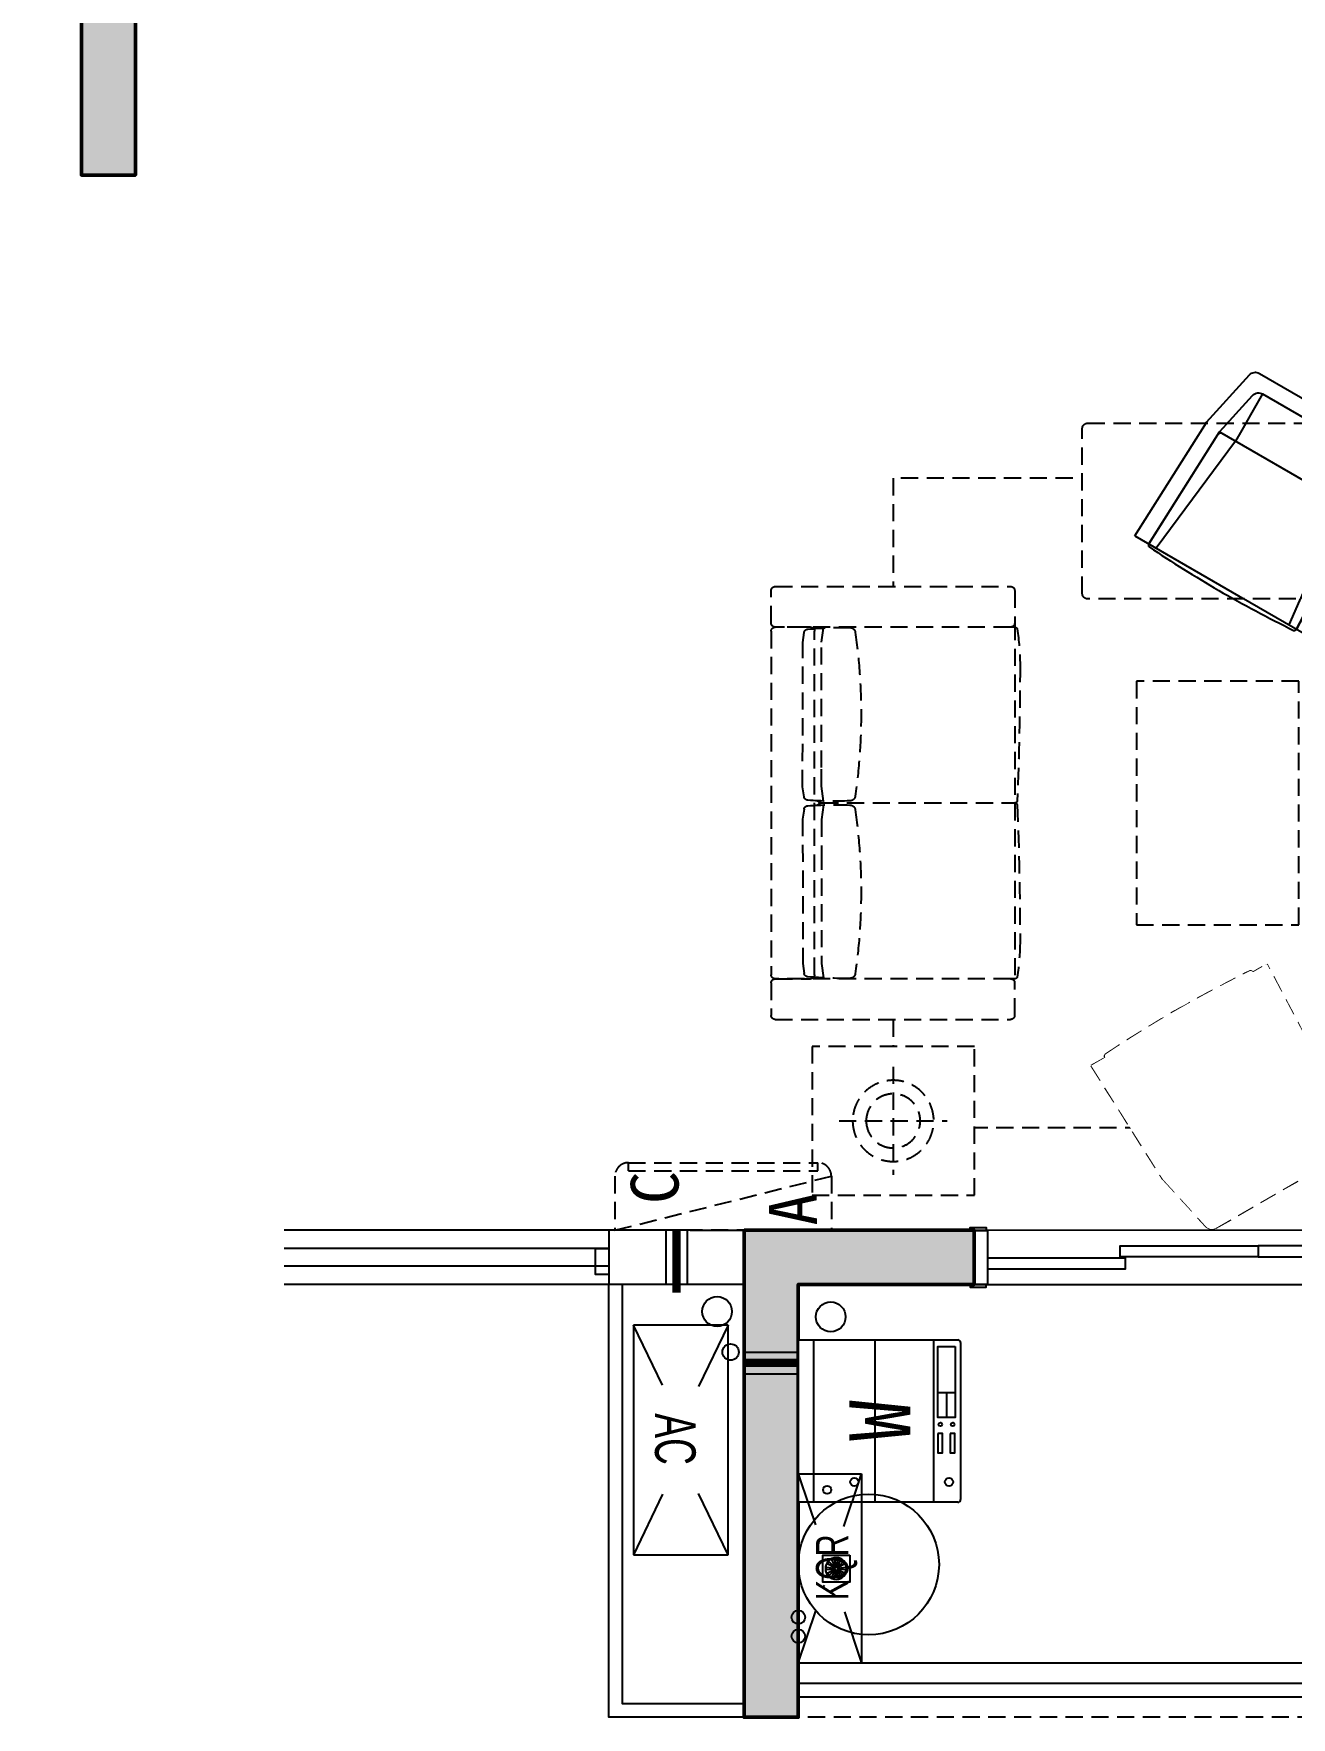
# Model space of a CAD drawing. Header units: millimetres. Extents: x -102565 to 103504, y -132507 to -120.
# Drawn here: x 47865 to 52514, y -33277 to -27054 of the extents above; entities that cross this region are included whole.
import ezdxf
from ezdxf import colors
from ezdxf.entities.mleader import LeaderData, LeaderLine
from ezdxf.math import Vec2, Vec3

# ---------------------------------------------------------------- set-up
doc = ezdxf.new("R2010")
doc.units = ezdxf.units.MM
doc.header["$LTSCALE"] = 10
for name, pattern in [('A02-G-MAIN-洋房4号户型_设计区$0$DASH', [0.35, 0.25, -0.1]), ('A02-G-MAIN-洋房4号户型_设计区$0$HIDDEN2', [0.1875, 0.125, -0.0625]), ('HIDDEN', [9.524999999999999, 6.35, -3.175])]:
    doc.linetypes.add(name, pattern=pattern)
doc.layers.get('Defpoints').update_dxf_attribs({"color": 9})
for name, color, linetype in [('-B10  平         面  LESS', 3, 'Continuous'), ('-B11  平面非硬装   LESS', 2, 'HIDDEN'), ('-B12  平         地  LESS', 1, 'Continuous'), ('-B1234平 地 天 间  LESS', 7, 'Continuous'), ('-B13  平         天  LESS', 1, 'Continuous'), ('-B60  给   排   水  LESS', 2, 'Continuous'), ('A02-G-MAIN-洋房3号户型_设计区$0$A_FLOR_FTMT_MOVE(可移动式家具)', 8, 'Continuous'), ('A02-G-MAIN-洋房4号户型_设计区$0$A02-G-MAIN-E户型报建_设计区$0$A_EQPM_SMAL(空调室内外机)', 1, 'Continuous'), ('A02-G-MAIN-洋房4号户型_设计区$0$A_FLOR_BORD(边缘)', 7, 'Continuous'), ('A02-G-MAIN-洋房4号户型_设计区$0$A_HDWR(配件)', 1, 'Continuous'), ('A02-G-MAIN-洋房4号户型_设计区$0$A_HOLE(洞)', 3, 'Continuous'), ('A02-G-MAIN-洋房4号户型_设计区$0$A_WINDOW(窗)', 3, 'Continuous'), ('A02-G-MAIN-洋房4号户型_设计区$0$SS_3_3F~6F$0$SS_2F~7F(_GS平层 户型放大)$0$S_MINI_EQPM（小型设备）', 80, 'Continuous'), ('A02-G-MAIN-洋房4号户型_设计区$0$SS_3_3F~6F$0$SS_2F~7F(_GS平层 户型放大)$0$S_WSD_NOTE（给排水文字说明）', 210, 'Continuous'), ('S10-G-WACO-D户型COSF_设计区$0$G_COL_HATCH（墙柱填充）', 252, 'Continuous')]:
    doc.layers.add(name, color=color, linetype=linetype)
doc.layers.add('S10-G-WACO-D户型COSF_设计区$0$G_COL（墙柱）', color=4, linetype='Continuous', lineweight=50)
doc.styles.add('A02-G-MAIN-洋房4号户型_设计区$0$A02-G-MAIN-E户型报建_设计区$0$HZ', font='hysz.shx', dxfattribs={"width": 0.65, "bigfont": 'hyfs.shx'})
doc.styles.add('A02-G-MAIN-洋房4号户型_设计区$0$SS_3_3F~6F$0$SS_2F~7F(_GS平层 户型放大)$0$5字项大样$0$1a#2户型$0$HZ', font='_hysz.shx', dxfattribs={"width": 0.7, "bigfont": '_hyfs.shx'})
doc.styles.add('A02-G-MAIN-洋房4号户型_设计区$0$YS4', font='simhei.ttf')
doc.styles.add('LESS标准文字', font='simhei.ttf', dxfattribs={"height": 2})
doc.dimstyles.new('标准注释（LESS）', dxfattribs={"dimtxt": 2, "dimasz": 1, "dimexe": 1, "dimexo": 0, "dimgap": 0.6, "dimtad": 1, "dimdec": 0, "dimrnd": 5, "dimzin": 12, "dimtxsty": 'LESS标准文字', "dimblk": 'ARCHTICK', "dimcen": 0, "dimclrd": 1, "dimclre": 1, "dimclrt": 3, "dimadec": 0, "dimazin": 0, "dimtfac": 1, "dimtdec": 0, "dimtix": 1, "dimtofl": 0, "dimtmove": 2, "dimatfit": 3, "dimldrblk": 'DOT', "dimfxl": 4, "dimfxlon": 1, "dimtfill": 1, "dimtolj": 1, "dimarcsym": 0})

# ---------------------------------------------------------------- blocks, each defined once
blk = doc.blocks.new('_Dot')
at = {"color": 0, "linetype": 'ByBlock', "lineweight": -2}
blk.add_line((-0.5, 0), (-1, 0), dxfattribs=at)
at = {"color": 0, "linetype": 'ByBlock', "const_width": 0.5}
blk.add_lwpolyline([(-0.25, 0, 1), (0.25, 0, 1)], format="xyb", close=True, dxfattribs=at)
blk = doc.blocks.new('A$C322362D0')
at = {"color": 1}
blk.add_lwpolyline([(0, 0), (100, 0), (100, 100), (0, 100)], close=True, dxfattribs=at)
at = {"color": 8}
for points in [[(16.00948071479797, 55.90702310204506), (39.57940319180489, 51.62897494438221, 0.5136593078038767), (40.61207264661789, 54.80720470845699), (19.02903118729591, 65.20024387538433, 0.5839084714220167), (16.00948071479797, 55.90702310204506)], [(33.87843906879425, 80.50153433531523, 0.5839084714144257), (25.9731533229351, 74.75800803303719), (42.52704754471779, 57.44294153156807, 0.5136593078114284), (45.23061126470566, 59.40719555318356), (33.87843906879425, 80.50153433531523)], [(66.12156093120575, 80.50153433531523), (54.76938873529434, 59.40719555318356, 0.5136593078102788), (57.47295245528221, 57.44294153156807), (74.0268466770649, 74.75800803303719, 0.5839084714144257), (66.12156093120575, 80.50153433531523)], [(80.97096881270409, 65.20024387538433), (59.38792735338211, 54.80720470845699, 0.513659307802951), (60.42059680819511, 51.62897494438221), (83.99051928520203, 55.90702310204506, 0.5839084714220169), (80.97096881270409, 65.20024387538433)], [(16.00948071479797, 44.09297689795494, 0.5839084714220167), (19.02903118729591, 34.79975612464477), (40.61207264661789, 45.19279529157211, 0.5136593078029511), (39.57940319180489, 48.3710250556469), (16.00948071479797, 44.09297689795494)], [(33.87843906879425, 19.49846566471388), (45.23061126470566, 40.59280444684555, 0.5136593078102789), (42.52704754471779, 42.55705846846104), (25.9731533229351, 25.24199196699192, 0.5839084714144258), (33.87843906879425, 19.49846566471388)], [(66.12156093120575, 19.49846566471388, 0.5839084714144257), (74.0268466770649, 25.24199196699192), (57.47295245528221, 42.55705846846104, 0.5136593078114282), (54.76938873529434, 40.59280444684555), (66.12156093120575, 19.49846566471388)], [(80.97096881270409, 34.79975612464477, 0.5839084714220169), (83.99051928520203, 44.09297689795494), (60.42059680819511, 48.3710250556469, 0.5136593078038765), (59.38792735338211, 45.19279529157211), (80.97096881270409, 34.79975612464477)]]:
    blk.add_lwpolyline(points, format="xyb", dxfattribs=at)
for points in [[(45.11426469683647, 84.15227538347244), (48.32910573482513, 60.41395743194153, 0.5136593078046278), (51.67089426517487, 60.41395743194153), (54.88573530316353, 84.15227538347244, 0.5839084714118552)], [(45.11426469683647, 15.84772461655666, 0.5839084714118552), (54.88573530316353, 15.84772461655666), (51.67089426517487, 39.58604256808758, 0.5136593078046278), (48.32910573482513, 39.58604256808758)]]:
    blk.add_lwpolyline(points, format="xyb", close=True, dxfattribs=at)
for radius in [40, 6.000000000000001]:
    blk.add_circle((50, 50), radius, dxfattribs=at)
blk = doc.blocks.new('S10-G-WACO-D户型COSF_设计区')
at = {"layer": 'S10-G-WACO-D户型COSF_设计区$0$G_COL_HATCH（墙柱填充）'}
h = blk.add_hatch(color=0, dxfattribs=at)
h.dxf.hatch_style = 1
h.paths.add_polyline_path([(33200, 18900.00000647045), (32599.99999223693, 18899.9606032247), (32599.99999223693, 18699.9606032247), (33000, 18700.00000647045), (33000, 15800.00000647045), (33200, 15800.00000647045)])
h = blk.add_hatch(color=0, dxfattribs=at)
h.dxf.hatch_style = 1
h.paths.add_polyline_path([(30750, 11900.00000647045), (29900, 11900.00000647045), (29900, 11700.00000647045), (30550, 11700.00000647045), (30550.31789080402, 10100.00088747682), (30750.31789080402, 10100.00088747682)])
at = {"layer": 'S10-G-WACO-D户型COSF_设计区$0$G_COL（墙柱）', "color": 0}
for points in [[(33200, 18900.00000647045), (32599.99999223693, 18899.9606032247), (32599.99999223693, 18699.9606032247), (33000, 18700.00000647045), (33000, 18700.00000647045), (33000, 15800.00000647045), (33200, 15800.00000647045)], [(30750, 11900.00000647045), (29900, 11900.00000647045), (29900, 11700.00000647045), (30550, 11700.00000647045), (30550, 11700.00000647045), (30550.31789080402, 10100.00088747682), (30750.31789080402, 10100.00088747682)]]:
    blk.add_lwpolyline(points, close=True, dxfattribs=at)
blk = doc.blocks.new('A02-G-MAIN-洋房3号户型_设计区$0$双人沙发2019.01.091')
at = {"color": 8}
blk.add_line((3925.805908266313, -755.6445182849566), (3751.289777253343, -654.8875830641628), dxfattribs=at)
blk.add_wipeout([(1231.203837196459, 448.98509476624895), (3631.203837196459, 448.98509476624895), (3631.203837196459, -1452.7267738641212), (1231.203837196459, -1452.7267738641212)])
blk.add_line((3401.934524245833, -283.016372039885), (3026.934524245837, -932.5354248782096))
for p, q in [((3751.289777253343, -654.8875830641628), (3355.951898207346, -362.6606166039855)), ((3785.48980413422, -595.651398887785), (3489.462039540151, -1108.386527602765)), ((3523.662066425364, -1049.150343428817), (3072.917150276971, -852.8911803268711)), ((3698.178197440549, -1149.907278645784), (3523.662066425364, -1049.150343428817))]:
    blk.add_line(p, q, dxfattribs=at)
for points in [[(1231.203837196459, 448.9850947662489), (3631.203837196459, 448.9850947662489), (3631.203837196459, -1452.726773864124), (1231.203837196459, -1452.726773864124)], [(1981.283590172185, -450), (2881.283590172185, -450), (2881.283590172185, -1050), (1981.283590172185, -1050)]]:
    blk.add_lwpolyline(points, close=True)
blk.add_lwpolyline([(3401.934524245833, -283.016372039885), (3821.997393007285, -547.7377455622627), (3996.13671930736, -706.7038497105095, -0.3521951516874207), (4001.891528884738, -743.8603576484456), (3726.015625276199, -1221.691439282396, -0.3521951516891494), (3690.959740697173, -1235.285881963384), (3466.22139300776, -1163.95985366017), (3026.934524245837, -932.5354248782096)], format="xyb")
for points in [[(3781.750349027781, -602.1681424653652, 0.2787314805622203), (3774.262425848017, -588.5759651324624), (3371.912013119651, -335.016886681231, 0.3298919749652099), (3360.302826075404, -335.9707180878468, 0.01482891270397864), (3199.840983633439, -593.1565866588498, 0.013920292896281), (3051.978484078922, -870.0041436359024, 0.3298919749650634), (3056.957035371939, -880.5349102368928), (3479.998757791116, -1103.40109614798, 0.2012907203163916), (3491.513411237371, -1104.863484988615)], [(3371.912013119651, -335.016886681231), (3785.48980413422, -595.651398887785), (3920.051098688924, -718.4880103470496, -0.3521951516874174), (3925.805908266313, -755.6445182849566), (3698.178197440651, -1149.907278645609, -0.3521951516891484), (3663.122312861644, -1163.501721326538), (3489.462039540213, -1108.386527602808), (3056.957035371976, -880.5349102369073)]]:
    blk.add_lwpolyline(points, format="xyb", dxfattribs=at)
for points in [[(1631.203837196459, 15.000000000002046), (1631.203837196459, 884.9999999999995), (1632.0184222736527, 889.8758592543722), (1633.666888044978, 893.235587773409), (1635.5972354786204, 895.6066017178173), (1638.5584594812244, 897.9053554616398), (1641.7700288992805, 899.329736354312), (1644.831569038125, 899.937097445681), (1646.2038371964454, 900), (1766.20383719645, 900), (1771.4464360723455, 899.0540085750226), (1775.2353971081548, 896.9762650922858), (1778.325879843827, 893.8349353169469), (1779.9319738036488, 891.0446890154353), (1780.6704034656705, 888.9646513563512), (1781.2038371964363, 884.9999999999995), (1781.614778145773, 888.4870268160739), (1782.559965408062, 891.2325566680947), (1784.32039845395, 894.1533536833731), (1786.1011557081029, 896.0876429751906), (1788.659869558238, 897.9648969248915), (1791.3965165768886, 899.2087884234129), (1793.8932062738431, 899.8209643660375), (1796.2038371964227, 900), (3066.203837196439, 900), (3071.3530056565323, 899.0885082308018), (3074.9449242572373, 897.1898891297819), (3078.1804423647245, 894.0311089375732), (3079.5544451572127, 891.8382210462651), (3080.654364857024, 889.0227167846888), (3080.989370769372, 887.5274487063452), (3081.2038371964254, 884.9999999999959), (3081.29848052124, 886.6823621441972), (3081.79569143732, 889.1719702519913), (3082.96573738147, 892.0535603271182), (3084.600147350953, 894.5054922003073), (3086.0584857340414, 896.0486127501831), (3086.9983401374825, 896.8430918216986), (3089.96503028868, 898.6410149317066), (3092.9797442092295, 899.6494103775503), (3096.2038371964118, 899.9999999999964), (3216.203837196416, 899.9999999999964), (3220.6217916346404, 899.3346321397603), (3225.926993659128, 896.4219187705512), (3228.8445872720777, 893.0753599006684), (3230.9433639175595, 887.7832269108958), (3231.203837196459, 882.9701895324943), (3231.203837196459, 14.999999999998408), (3230.580559025553, 10.720996675926472), (3228.0363708313744, 5.780935634296384), (3225.4535912011297, 3.1914416268264176), (3221.2987732569886, 0.8917886839278708), (3216.203837196416, -2.0463630789890885e-12), (1646.2038371964454, 1.3642420526593924e-12), (1641.9948899227493, 0.6026126381377708), (1637.6654564397982, 2.6672771029843716), (1635.5972354786204, 4.393398282191129), (1633.3033411505867, 7.3464255558606055), (1632.114323423842, 9.853583610640044), (1631.6721981201213, 11.28093213875809), (1631.35707966304, 12.861357733109344), (1631.2481821902552, 13.847444865950138)], [(3331.203837196459, 748.985094766249), (3881.203837196459, 748.985094766249), (3881.203837196459, 148.9850947662489), (3331.203837196459, 148.9850947662489)], [(1657.2267194106485, -1250), (1047.2267194106348, -1250), (1043.6547623778165, -1249.6784431029228), (1038.9341256103717, -1248.1998046161013), (1035.0698353540974, -1245.8811262205706), (1033.084583786906, -1244.1421356237256), (1030.8100349311258, -1241.4233301054905), (1029.0785667575801, -1238.4050315454367), (1028.0014817393703, -1235.5127340296158), (1027.3776040780444, -1232.452064541052), (1027.226719410653, -1229.9999999999986), (1027.226719410653, -269.99999999999955), (1027.580702937105, -266.2537970262929), (1029.0411223677052, -261.67629528447196), (1031.1326411135337, -258.1264729854879), (1033.6070319389319, -255.35404106340025), (1035.570125648253, -253.74811328313035), (1037.55694658317, -252.4929873060894), (1039.7924942073087, -251.4330321369921), (1043.1405813729566, -250.4218622965268), (1047.2267194106348, -250), (1657.2267194106485, -250), (1665.8107153783317, -251.93580853659546), (1671.3688550343772, -255.85786437627257), (1674.1328168664222, -259.3143147708031), (1676.7868618158172, -265.82856989849734), (1677.2267194106303, -269.99999999999955), (1677.2267194106303, -1229.9999999999986), (1676.087911499867, -1236.6524757025754), (1673.807864216617, -1241.1832748747536), (1671.057635025495, -1244.4466526660829), (1667.4876225845492, -1247.1672323353698), (1663.50225059286, -1248.9899370294281), (1660.7604677291374, -1249.6853403024134)], [(3371.9120131197064, -335.0168866812163), (3371.274505605903, -334.6537051240686), (3370.6115845417175, -334.3392972102715), (3369.9269747764065, -334.0754295486364), (3369.224523024775, -333.86358477001517), (3368.5081762528325, -333.7049531970033), (3367.781959500641, -333.6004261554068), (3367.0499532659915, -333.5505909663657), (3366.316270577001, -333.5557276458803), (3365.5850338814525, -333.6158073317732), (3364.860351883442, -333.73049244579374), (3364.146296457312, -333.8991385902552), (3363.446879768359, -334.1207981689676), (3362.7660317291225, -334.3942257115069), (3362.1075779177154, -334.71788487160893), (3361.4752180827836, -335.08995705911695), (3360.872505354834, -335.50835165898127), (3360.30282628205, -335.9707177776071), (3354.517183511992, -344.678425851562), (3348.7493619857137, -353.39794860257325), (3342.999385829515, -362.12924955762423), (3337.2672790950496, -370.87229219443367), (3331.5530657592326, -379.62703994160876), (3325.8567697241274, -388.3934561787788), (3320.178414816754, -397.17150423694085), (3314.51802478928, -405.9611473981136), (3308.8756233185595, -414.7623488960843), (3303.25123400632, -423.5750719161101), (3297.6448803788353, -432.3992795954382), (3292.0565858870286, -441.234935023112), (3286.4863739062075, -450.0820012404247), (3280.934267736125, -458.9404412408027), (3275.400290600771, -467.81021797014034), (3269.884465648212, -476.69129432706177), (3264.3868159507247, -485.58363316269265), (3258.907364504458, -494.48719728122626), (3253.446134229517, -503.40194943976655), (3248.003147969738, -512.3278523487061), (3242.578428492644, -521.2648686718006), (3237.1719984893643, -530.2129610262737), (3231.783880574565, -539.172091982979), (3226.4140972861856, -548.1422240668055), (3221.062671085656, -557.123319756295), (3215.7296243574524, -566.1153414844495), (3210.414979409312, -575.1182516382962), (3205.1187584718573, -584.1320125595836), (3199.8409836987535, -593.1565865444661), (3194.66504056907, -602.2500496166624), (3189.5059830763544, -611.3531031545702), (3184.363828990679, -620.4657158032608), (3179.238596023769, -629.5878561750797), (3174.130301829235, -638.7194928492751), (3169.03896400228, -647.8605943724842), (3163.9646000795983, -657.0111292589303), (3158.907227539576, -666.1710659900808), (3153.8668638019963, -675.3403730151358), (3148.843526228069, -684.5190187509943), (3143.837232120318, -693.7069715824919), (3138.847998722619, -702.9041998622723), (3133.8758432200475, -712.110671911102), (3128.9207827389273, -721.3263560177979), (3123.9828343465783, -730.5512204396388), (3119.062015051443, -739.7852334021848), (3114.15834180301, -749.0283630993831), (3109.271831491623, -758.2805776939672), (3104.4025009485836, -767.5418453172082), (3099.55036694596, -776.8121340693137), (3094.7154461965915, -786.0914120194282), (3089.897755354114, -795.3796472055477), (3085.097311012711, -804.6768076350315), (3080.314129707184, -813.9828612844428), (3075.5482279128933, -823.2977760996652), (3070.799622045743, -832.621519995994), (3066.068328461885, -841.9540608585734), (3061.3543634580615, -851.2953665418861), (3056.6577432711456, -860.6454048705491), (3051.9784840783955, -870.0041436388543), (3051.8629027795905, -870.7286832592416), (3051.8019187628875, -871.4598451071995), (3051.795874687907, -872.1935208989497), (3051.8448045154396, -872.9255882251512), (3051.9484333163578, -873.651933714466), (3052.10617881674, -874.3684761453643), (3052.317154669341, -875.0711893783367), (3052.5801754339195, -875.756124977933), (3052.8937632380407, -876.4194343984187), (3053.256156081048, -877.0573906081185), (3053.665317734325, -877.6664090312266), (3054.1189491827477, -878.2430676886498), (3054.614501542337, -878.7841264258249), (3055.1491903820697, -879.2865451185942), (3055.7200113692097, -879.7475007550977), (3056.323757150145, -880.1644032978886), (3056.9570353720264, -880.5349102369232), (3026.9345242458303, -932.5354248782758), (3466.2213930078174, -1163.9598536602143), (3690.959740697214, -1235.2858819633989), (3693.1351508787475, -1235.8872261428353), (3695.3496136179538, -1236.3233213809867), (3697.590594995975, -1236.5916993670724), (3699.845410997772, -1236.6908410744122), (3702.1012993039453, -1236.6201853582693), (3704.345491525754, -1236.3801321320188), (3706.5652854747996, -1235.9720401032014), (3708.748117057361, -1235.3982190838433), (3710.8816313878274, -1234.6619169163366), (3712.9537527174807, -1233.7673010909023), (3714.9527527837604, -1232.719435157131), (3716.867317192333, -1231.5242500645286), (3718.6866094569787, -1230.1885105929896), (3720.4003323343936, -1228.7197770639725), (3721.998786106933, -1227.1263625487395), (3723.472923483012, -1225.417285816624), (3724.8144008054196, -1223.6022202878576), (3726.015625276252, -1221.6914392824192), (4001.89152888479, -743.8603576484574), (4002.945701541152, -741.8646762383496), (4003.846855737352, -739.7953900342378), (4004.5898909163852, -737.6642112517515), (4005.1706014790298, -735.4832024204211), (4005.58570058787, -733.2647081089909), (4005.8328387707443, -731.0212850551333), (4005.9106172188835, -728.7656310938311), (4005.8185957041396, -726.510513287425), (4005.557295070796, -724.2686956634712), (4005.128194287475, -722.0528669702401), (4004.533722076171, -719.8755688579236), (4003.777243165701, -717.7491248924824), (4002.863039247045, -715.6855708042265), (4001.796284739051, -713.6965863649532), (4000.583017501036, -711.7934292802161), (3999.230104658275, -709.9868714704942), (3997.7452037339945, -708.2871381016503), (3996.13671930743, -706.7038497105162), (3821.9973930071255, -547.737745562116), (3401.9345242458717, -283.01637203989605)]]:
    blk.add_wipeout(points)
for p, q in [((3606.203837196459, 648.985094766249), (3606.203837196459, 248.9850947662489)), ((3406.203837196459, 448.9850947662489), (3806.203837196459, 448.9850947662489))]:
    blk.add_line(p, q, dxfattribs=at)
blk.add_line((1766.203837196459, 0), (3096.203837196459, 0))
for points in [[(1631.203837196459, 885), (1631.203837196459, 15, 0.414213562373095), (1646.203837196459, 0), (1766.203837196459, 0, 0.414213562373095), (1781.203837196459, 15), (1781.203837196459, 885, 0.414213562373095), (1766.203837196459, 900), (1646.203837196459, 900, 0.414213562373095)], [(1796.203837196459, 900), (3066.203837196459, 900, -0.414213562373095), (3081.203837196459, 885), (3081.203837196459, 755, -0.414213562373095), (3066.203837196459, 740), (1796.203837196459, 740, -0.414213562373095), (1781.203837196459, 755), (1781.203837196459, 885, -0.414213562373095)], [(3231.203837196459, 885), (3231.203837196459, 15, -0.414213562373095), (3216.203837196459, 0), (3096.203837196459, 0, -0.414213562373095), (3081.203837196459, 15), (3081.203837196459, 885, -0.414213562373095), (3096.203837196459, 900), (3216.203837196459, 900, -0.414213562373095)], [(1657.226719410653, -250), (1047.226719410653, -250, 0.414213562373095), (1027.226719410653, -270), (1027.226719410653, -1230, 0.414213562373095), (1047.226719410653, -1250), (1657.226719410653, -1250, 0.414213562373095), (1677.226719410653, -1230), (1677.226719410653, -270, 0.414213562373095)]]:
    blk.add_lwpolyline(points, format="xyb", close=True)
for points in [[(2408.110667871777, 778.7064900230907), (2371.94057584909, 783.7193607056979), (1837.646396565135, 783.442010607585), (1801.476304542506, 778.4291399249778, 0.3578777431717726), (1788.56105066638, 764.4463544237806, 0.02556797331010242), (1783.019020923995, 609.0009692642197, 0.3702633544379654), (1799.983791177627, 589.2326263663854, 0.07111863622214694), (2406.619513013284, 589.5099764664483, 0.3702633544379654), (2423.584283251083, 609.2783193486393, 0.02782621535818498), (2421.025921748136, 764.7237045185175, 0.3578777431717727), (2408.110667871544, 778.7064900231344)], [(2454.297006521141, 778.7064900230907), (2490.46709854377, 783.7193607056979), (3024.761277827725, 783.442010607585), (3060.931369850412, 778.4291399249778, -0.3578777431717726), (3073.846623726538, 764.4463544237806, -0.02556797331010242), (3079.388653468923, 609.0009692642197, -0.3702633544379654), (3062.423883215291, 589.2326263663854, -0.07111863622214694), (2455.788161379634, 589.5099764664483, -0.3702633544379654), (2438.823391141777, 609.2783193486393, -0.02782621535818498), (2441.381752644782, 764.7237045185175, -0.3578777431717727), (2454.297006521374, 778.7064900231344)], [(2423.176627923269, 728.3514473846153, -0.2787314805622712), (2431.203837196459, 715.070627022913), (2431.203837196459, -1.309672370553017e-10, -0.3298919749652099), (2424.573201445281, -9.576935194432735, -0.008918702024154191), (1920.659807385993, -19.94803280172346, -0.03279314883481974), (1787.834472947638, -9.576935194432735, -0.3298919749650634), (1781.203837196459, -1.309672370553017e-10), (1781.203837196459, 15)], [(1781.203837196459, 715.0949077555997, -0.2012907203162187), (1785.694698033389, 725.7980845761485)], [(2439.231046469649, 728.3514473846153, 0.2787314805622712), (2431.203837196459, 715.070627022913), (2431.203837196459, -1.309672370553017e-10, 0.3298919749652099), (2437.834472947638, -9.576935194432735, 0.008918702024153903), (2941.747867006867, -19.94803280172346, 0.03279314883481974), (3074.573201445222, -9.576935194432735, 0.3298919749650634), (3081.203837196459, -1.309672370553017e-10), (3081.203837196459, 15)], [(3081.203837196459, 715.0949077555997), (3081.203837196459, 715.0949077555997, 0.2012907203163916), (3076.712976359471, 725.7980845761485)]]:
    blk.add_lwpolyline(points, format="xyb", dxfattribs=at)
blk.add_lwpolyline([(3331.203837196459, 748.985094766249), (3881.203837196459, 748.985094766249), (3881.203837196459, 148.9850947662489), (3331.203837196459, 148.9850947662489)], close=True)
for points in [[(2424.002953361603, 706.7933942268573), (2369.611357692629, 714.3316121317912), (2300.649880795081, 714.3802018569404), (1837.403481761925, 714.0542620336928), (1784.645065834688, 706.7423891112558)], [(2438.404721031315, 706.7933942268573), (2492.796316700289, 714.3316121317912), (2615.201253575553, 714.4178577069688), (3025.004192630935, 714.0542620336928), (3077.762608558172, 706.7423891112558)]]:
    blk.add_lwpolyline(points, dxfattribs=at)
for radius in [150, 99.99999999999861]:
    blk.add_circle((3606.203837196459, 448.9850947662489), radius, dxfattribs=at)
at = {"layer": 'A02-G-MAIN-洋房3号户型_设计区$0$A_FLOR_FTMT_MOVE(可移动式家具)'}
for p, q in [((1443.43282020795, -443.9329530653361), (1818.43282020795, -1093.452005903665)), ((1094.077567200444, -815.8041640896175), (1489.415446246437, -523.5771976294353)), ((1059.877540319566, -756.5679799132297), (1355.905304913635, -1269.303108628217)), ((919.5614361874705, -916.5610993104098), (1094.077567200444, -815.8041640896175)), ((1321.705278028419, -1210.066924454268), (1772.450194176813, -1013.807761352327)), ((1147.189147013234, -1310.823859671229), (1321.705278028419, -1210.066924454268))]:
    blk.add_line(p, q, dxfattribs=at)
for points in [[(1443.43282020795, -443.9329530653361), (1023.369951446503, -708.6543265877131), (849.2306251464245, -867.6204307359526, 0.3521951516874207), (843.4758155690454, -904.7769386738873), (1119.351719177584, -1382.608020307852, 0.3521951516891494), (1154.407603756611, -1396.202462988837), (1379.145951446026, -1324.876434685612), (1818.43282020795, -1093.452005903665)], [(1473.455331334133, -495.9334677066861), (1059.877540319566, -756.5679799132297), (925.3162457648641, -879.4045913725004, 0.3521951516874174), (919.5614361874705, -916.5610993104098), (1147.189147013132, -1310.823859671052, 0.3521951516891484), (1182.245031592142, -1324.41830235198), (1355.905304913572, -1269.303108628254), (1788.410309081809, -1041.451491262358)], [(1063.616995426004, -763.0847234908161, -0.2787314805622203), (1071.104918605768, -749.4925461579062), (1473.455331334133, -495.9334677066861, -0.3298919749652099), (1485.064518378384, -496.8872991132971, -0.01482891270397864), (1645.526360820346, -754.0731676843059, -0.013920292896281), (1793.388860374864, -1030.920724661356, -0.3298919749650634), (1788.410309081847, -1041.451491262337), (1365.368586662669, -1264.317677173436, -0.2012907203163916), (1353.853933216412, -1265.780066014069)]]:
    blk.add_lwpolyline(points, format="xyb", dxfattribs=at)
blk = doc.blocks.new('A02-G-MAIN-洋房4号户型_设计区$0$A02-G-MAIN-E户型报建_设计区$0$A$C70B335D5')
at = {"layer": '-B1234平 地 天 间  LESS', "color": 1}
for p, q in [((-850, 185.9890578440099), (-850, -164.0109421559901)), ((0, 185.9890578440099), (-850, 185.9890578440099)), ((-850, 185.9890578440099), (-623.162508264184, 77.04322726416285)), ((0, 185.9890578440099), (-226.837491735816, 77.04322726416285)), ((0, -164.0109421559901), (0, 185.9890578440099)), ((-627.7941970825195, -56.60900785264676), (-850, -164.0109421559901)), ((-224.5444516837597, -55.82945826140349), (0, -164.0109421559901)), ((-850, -164.0109421559901), (0, -164.0109421559901))]:
    blk.add_line(p, q, dxfattribs=at)
at = {"layer": '-B1234平 地 天 间  LESS', "color": 1, "style": 'A02-G-MAIN-洋房4号户型_设计区$0$A02-G-MAIN-E户型报建_设计区$0$HZ', "width": 0.7}
blk.add_text('AC', height=150, rotation=359.9999997865566, dxfattribs=at).set_placement((-523.7499949336052, -84.01094215599002))
blk = doc.blocks.new('门套线（外）')
blk.add_lwpolyline([(0, 1.726334630802739e-09), (60, 1.726334630802739e-09), (60, 10.00000000172633), (0, 10.00000000172633)], close=True)
blk = doc.blocks.new('*U1135')
blk.add_lwpolyline([(0, 0), (-60, 0), (-60, 10), (0, 10)], close=True)
blk = doc.blocks.new('*D1095')
at = {"layer": 'Defpoints', "color": 0, "transparency": 16777216}
for p in [(50, -149.9999999982996), (2049.999999999898, -149.9999999978745), (2049.999999999898, -187.5604005221462)]:
    blk.add_point(p, dxfattribs=at)
at = {"layer": 'Defpoints', "color": 8, "transparency": 16777216, "insert": (1049.999999999949, -187.5604005221462), "char_height": 30, "attachment_point": 5, "style": 'LESS标准文字', "bg_fill": 3, "box_fill_scale": 1.1, "bg_fill_color": 256, "bg_fill_true_color": 13158600, "bg_fill_transparency": 0}
blk.add_mtext('\\A1;2000', dxfattribs=at)
blk = doc.blocks.new('_ArchTick')
at = {"color": 0, "linetype": 'ByBlock', "const_width": 0.4}
blk.add_lwpolyline([(-0.5, -0.5), (0.5, 0.5)], dxfattribs=at)
blk = doc.blocks.new('空调')
at = {"color": 1, "linetype": 'HIDDEN'}
for p, q in [((49.99999998009298, 250.0000100998295), (750.0003656515764, 249.9985473207198)), ((49.99999996740371, 220.0000100998295), (49.99999998009298, 250.0000100998295)), ((750.0003656388872, 219.9985473207125), (750.0003656515764, 249.9985473207198)), ((-4.109460860490799e-08, 200.0000100998295), (-4.109460860490799e-08, 1.010029518511146e-05)), ((-4.109460860490799e-08, 1.010029518511146e-05), (800.0003656303888, 199.9985473169945)), ((49.99999996740371, 220.0000100998295), (750.0003656388872, 219.9985473207125)), ((800.0003656303888, 199.9985473169945), (800.0003656153713, -0.001452381729905028))]:
    blk.add_line(p, q, dxfattribs=at)
at = {"linetype": 'HIDDEN'}
blk.add_lwpolyline([(800.0003656153713, -0.001452381729905028), (-4.109460860490799e-08, 1.010029518511146e-05)], dxfattribs=at)
at = {"color": 1, "linetype": 'HIDDEN'}
for centre, start, end in [((49.99999995890539, 200.0000100998295), 89.99999997331958, 180), ((750.0003656303888, 199.9985473207125), 0, 89.99999997331958)]:
    blk.add_arc(centre, 50, start, end, dxfattribs=at)
at = {"color": 1, "linetype": 'HIDDEN', "style": 'LESS标准文字'}
for s, p in [('C', (235.7012908181059, 97.94190648794029)), ('A', (746.5208552761324, 17.7408522578844))]:
    blk.add_text(s, height=176.4, rotation=90.4173541240641, dxfattribs=at).set_placement(p)
blk = doc.blocks.new('A02-G-MAIN-洋房4号户型_设计区$0$SS_3_3F~6F$0$SS_2F~7F(_GS平层 户型放大)$0$RS')
at = {"layer": 'A02-G-MAIN-洋房4号户型_设计区$0$A_HDWR(配件)'}
for p, q in [((6199.999999999996, 0), (6394.197794927361, -64.91754859878893)), ((6899.999999999996, -3.166678652632982e-08), (6711.511495672177, -63.00901433553918)), ((6389.507022056267, -170.6505098014259), (6199.999999999996, -234.0000000316668)), ((6704.704476894189, -168.7154965846021), (6899.999999999996, -234.0000000316668))]:
    blk.add_line(p, q, dxfattribs=at)
at = {"layer": 'A02-G-MAIN-洋房4号户型_设计区$0$A_HDWR(配件)', "linetype": 'A02-G-MAIN-洋房4号户型_设计区$0$HIDDEN2'}
blk.add_lwpolyline([(6899.999999999996, -234.0000000316668), (6199.999999999996, -234.0000000316668), (6199.999999999996, -3.166678652632982e-08), (6899.999999999996, -3.166678652632982e-08)], close=True, dxfattribs=at)
at = {"layer": 'A02-G-MAIN-洋房4号户型_设计区$0$A_HDWR(配件)'}
for centre in [(6299.999619483173, -3.166496753692627e-08, 9.387323923131781e-05), (6369.999619483169, -3.166496753692627e-08, 9.387323923131781e-05)]:
    blk.add_circle(centre, 25.00000000000001, dxfattribs=at)
at = {"layer": 'A02-G-MAIN-洋房4号户型_设计区$0$SS_3_3F~6F$0$SS_2F~7F(_GS平层 户型放大)$0$S_MINI_EQPM（小型设备）'}
blk.add_line((6483.60693590064, -94.8057471567572), (6488.168358080387, -96.33056542847771), dxfattribs=at)
at = {"layer": 'A02-G-MAIN-洋房4号户型_设计区$0$SS_3_3F~6F$0$SS_2F~7F(_GS平层 户型放大)$0$S_WSD_NOTE（给排水文字说明）', "style": 'A02-G-MAIN-洋房4号户型_设计区$0$SS_3_3F~6F$0$SS_2F~7F(_GS平层 户型放大)$0$5字项大样$0$1a#2户型$0$HZ', "width": 0.7}
blk.add_text('KQR', height=120, rotation=359.9999997865045, dxfattribs=at).set_placement((6432.69598056003, -185.1784762112685, 0.002511189805066039))
blk = doc.blocks.new('*U1094')
at = {"layer": '-B10  平         面  LESS', "color": 1}
blk.add_lwpolyline([(0, 1.13686837721616e-13), (2099.999999999898, 4.251887730788704e-10), (2099.999999999898, -199.9999999978745), (-9.473903143357806e-15, -199.9999999982996)], close=True, dxfattribs=at)
at = {"layer": '-B10  平         面  LESS'}
for points in [[(49.99999999999999, -97.49999999829959), (49.99999999999999, -57.49999999829959), (559.9999999999745, -57.49999999819331), (559.9999999999745, -97.49999999819329)], [(2049.999999999898, -97.49999999787451), (2049.999999999898, -57.49999999787451), (1539.999999999924, -57.49999999798077), (1539.999999999924, -97.49999999798077)], [(540, -102.4999999981933), (540, -142.4999999981933), (1049.999999999949, -142.499999998087), (1049.999999999949, -102.499999998087)], [(1559.999999999898, -102.4999999979808), (1559.999999999898, -142.4999999979808), (1049.999999999949, -142.499999998087), (1049.999999999949, -102.499999998087)]]:
    blk.add_lwpolyline(points, close=True, dxfattribs=at)
at = {"layer": '-B12  平         地  LESS'}
for points in [[(0, 1.700414031802211e-09), (-9.473903143357806e-15, -199.9999999982996), (49.99999999999999, -199.9999999982996), (50, 1.700414031802211e-09)], [(2099.999999999898, 2.12548911804336e-09), (2099.999999999898, -199.9999999978745), (2049.999999999898, -199.9999999978745), (2049.999999999898, 2.12548911804336e-09)]]:
    blk.add_lwpolyline(points, close=True, dxfattribs=at)
at = {"layer": '-B12  平         地  LESS', "xscale": -1}
blk.add_blockref('门套线（外）', (45, -1.726334630802739e-09), dxfattribs=at)
at = {"layer": '-B12  平         地  LESS'}
blk.add_blockref('门套线（外）', (2054.999999999898, -1.301259544561591e-09), dxfattribs=at)
at = {"layer": '-B12  平         地  LESS', "xscale": -1, "rotation": 180}
blk.add_blockref('*U1135', (44.99999999999999, -200.0000000017448), dxfattribs=at)
at = {"layer": '-B12  平         地  LESS', "color": 2, "rotation": 180}
blk.add_blockref('*U1135', (2054.999999999898, -200.0000000013196), dxfattribs=at)
at = {"layer": 'Defpoints'}
dim = blk.add_linear_dim(base=(2049.999999999898, -187.5604005221462), p1=(50, -149.9999999982996), p2=(2049.999999999898, -149.9999999978745), dimstyle='标准注释（LESS）', override={"dimscale": 0, "dimtad": 0, "dimse1": 1, "dimse2": 1, "dimsd1": 1, "dimsd2": 1, "dimclrt": 8, "dimtix": 1, "dimtofl": 0, "dimtmove": 2, "dimatfit": 3}, dxfattribs=at)
dim.commit()
dim.dimension.update_dxf_attribs({"geometry": '*D1095', "text_midpoint": (1049.999999999949, -187.5604005221462)})

msp = doc.modelspace()

# ---------------------------------------------------------------- linework, layer by layer
at = {"layer": '-B1234平 地 天 间  LESS'}
for p, q in [((50291.14444847545, -31476.60280169322), (49991.14444593104, -31476.60280160102)), ((49991.14444593107, -31476.60280160102), (49991.14444593107, -31676.60280160102)), ((51340.49576011067, -31676.6028016938), (50691.14444847545, -31676.6028016938)), ((50691.14444847545, -31676.6028016938), (50691.14444847571, -33276.60280169358))]:
    msp.add_line(p, q, dxfattribs=at)
msp.add_lwpolyline([(50691.14444847571, -33276.60280169358), (50491.14444847571, -33276.60280169358), (50491.14444847545, -31676.60280171627), (49991.14444593107, -31676.60280160102)], dxfattribs=at)
at = {"color": 1}
for centre, radius in [((50391.14448251098, -31776.60279313317), 55), ((50811.14118945657, -31796.52523193314), 55), ((50441.14444847542, -31926.60277507171), 30)]:
    msp.add_circle(centre, radius, dxfattribs=at)
at = {"layer": 'A02-G-MAIN-洋房4号户型_设计区$0$A_FLOR_BORD(边缘)'}
msp.add_line((56791.14429720069, -33076.60280169413), (50691.14444847568, -33076.60280169358), dxfattribs=at)
at = {"layer": 'A02-G-MAIN-洋房4号户型_设计区$0$A_FLOR_BORD(边缘)', "linetype": 'HIDDEN'}
msp.add_line((56791.14429720069, -33276.6028016943), (50691.14444847571, -33276.60280169358), dxfattribs=at)
at = {"layer": 'A02-G-MAIN-洋房4号户型_设计区$0$A_FLOR_BORD(边缘)'}
msp.add_lwpolyline([(51340.49576011067, -31676.60280169357), (53441.14444847545, -31676.60280169357)], dxfattribs=at)
at = {"layer": 'A02-G-MAIN-洋房4号户型_设计区$0$A_HDWR(配件)'}
for p, q in [((56791.14429720069, -33151.6028016943), (50691.14444847568, -33151.60280169358)), ((56791.14429720069, -33201.60280169431), (50691.14444847568, -33201.60280169358))]:
    msp.add_line(p, q, dxfattribs=at)
msp.add_lwpolyline([(49941.17756024306, -31543.60280160332), (49991.17756024306, -31543.60280160332), (49991.17756024178, -31639.60280160332), (49941.17756024178, -31639.60280160332)], close=True, dxfattribs=at)
for points in [[(50491.14444847571, -33276.60280169358), (49991.14444847571, -33276.60280169358), (49991.14444847571, -31676.60280169347)], [(50491.14444847571, -33226.60280169358), (50041.14444847571, -33226.60280169358), (50041.14444847571, -31676.60280169347)]]:
    msp.add_lwpolyline(points, dxfattribs=at)
at = {"layer": 'A02-G-MAIN-洋房4号户型_设计区$0$A_HOLE(洞)', "color": 3, "linetype": 'A02-G-MAIN-洋房4号户型_设计区$0$DASH', "ltscale": 0.6}
for p, q in [((50201.19937429356, -31476.72162755595), (50201.19984712033, -31676.98557020711)), ((50281.19937429344, -31476.72143867454), (50281.19984712056, -31676.98557020717))]:
    msp.add_line(p, q, dxfattribs=at)
at = {"layer": 'A02-G-MAIN-洋房4号户型_设计区$0$A_HOLE(洞)', "color": 3, "linetype": 'A02-G-MAIN-洋房4号户型_设计区$0$DASH', "ltscale": 0.6, "const_width": 30.00000000001851}
msp.add_lwpolyline([(50241.19937429344, -31706.72140318382), (50241.19931513537, -31476.6083346852)], dxfattribs=at)
at = {"layer": 'A02-G-MAIN-洋房4号户型_设计区$0$A_WINDOW(窗)'}
for points in [[(49991.14444591268, -31476.60280160102), (48791.14444589871, -31476.60280171138)], [(49991.14444591885, -31543.60280160102), (48791.14444590488, -31543.60280171138)], [(49991.1444459249, -31609.60280160102), (48791.14444591093, -31609.60280171138)], [(49991.14444593107, -31676.60280160102), (48791.1444459171, -31676.60280171138)]]:
    msp.add_lwpolyline(points, dxfattribs=at)

# ---------------------------------------------------------------- block references
at = {"layer": '-B12  平         地  LESS', "xscale": -1, "rotation": 89.99931740796998}
msp.add_blockref('A$C322362D0', (50881.42816826499, -32676.77443834419), dxfattribs=at)
at = {"layer": '-B1234平 地 天 间  LESS', "xscale": -1}
msp.add_blockref('S10-G-WACO-D户型COSF_设计区', (81241.4623392809, -43376.60368269994), dxfattribs=at)
at = {"layer": 'A02-G-MAIN-洋房4号户型_设计区$0$A02-G-MAIN-E户型报建_设计区$0$A_EQPM_SMAL(空调室内外机)', "extrusion": (0, 0, -1), "xscale": -1, "zscale": -1, "rotation": 90}
msp.add_blockref('A02-G-MAIN-洋房4号户型_设计区$0$A02-G-MAIN-E户型报建_设计区$0$A$C70B335D5', (-50245.83429386414, -32676.60280169352), dxfattribs=at)

# ---------------------------------------------------------------- leaders
at = {"layer": '-B60  给   排   水  LESS'}
ml = msp.add_multileader_mtext('Standard', dxfattribs=at)
ml.set_content('热水器冷热水给水接口H=1100', color=3, style='LESS标准文字')
ml.set_leader_properties(color=1)
ml.set_arrow_properties(name='DOT')
ml.build(insert=Vec2(0, 0))
ml.multileader.update_dxf_attribs({"dogleg_length": 5, "arrow_head_size": 50, "scale": 50})
ctx = ml.context
ctx.base_point, ctx.scale, ctx.char_height, ctx.arrow_head_size, ctx.landing_gap_size, ctx.plane_origin = Vec3(36525.83672719779, -28782.53310158078), 50, 100, 50, 100, Vec3(34512.77337581327, -30887.19688650723)
notes = []
notes.append((ctx, [(1, (1, 1, 0), (36360.45211043338, -28782.53310158078), (1, 0), 165.3846167644115, [(1, [(35015.79663499857, -29042.81049895163), (35162.32079826469, -29079.18576142278)], 0, [])])]))
ctx.mtext.insert, ctx.mtext.width, ctx.mtext.flow_direction = Vec3(36625.83672719779, -28727.7578206819), 1337.557469324104, 5
ml = msp.add_multileader_mtext('Standard', dxfattribs=at)
ml.set_content('空气源热泵冷热水给水接口H=1100', color=3, style='LESS标准文字')
ml.set_leader_properties(color=1)
ml.set_arrow_properties(name='DOT')
ml.build(insert=Vec2(0, 0))
ml.multileader.update_dxf_attribs({"dogleg_length": 5, "arrow_head_size": 50, "scale": 50})
ctx = ml.context
ctx.base_point, ctx.scale, ctx.char_height, ctx.arrow_head_size, ctx.landing_gap_size, ctx.plane_origin = Vec3(32275.83657592037, -30847.9764574935), 50, 100, 50, 100, Vec3(30262.77322453584, -32479.47834024379)
notes.append((ctx, [(1, (1, 1, 0), (32110.45195915595, -30847.9764574935), (1, 0), 165.3846167644115, [(1, [(30921.04278610088, -30432.01463000575), (30918.47955544686, -30582.01389970643)], 0, [])])]))
ctx.mtext.insert, ctx.mtext.width, ctx.mtext.flow_direction = Vec3(32375.83657592037, -30790.39218783058), 1337.557469324104, 5
for ctx, leaders in notes:
    for number, flags, end, landing, length, lines in leaders:
        leader = LeaderData()
        leader.index, (leader.has_last_leader_line, leader.has_dogleg_vector, leader.attachment_direction) = number, flags
        leader.last_leader_point, leader.dogleg_vector, leader.dogleg_length = Vec3(end), Vec3(landing), length
        for number, points, colour, breaks in lines:
            line = LeaderLine()
            line.index, line.vertices, line.color, line.breaks = number, Vec3.list(points), colors.encode_raw_color(colour), breaks
            leader.lines.append(line)
        ctx.leaders.append(leader)

# ---------------------------------------------------------------- next in the draw order: block references
at = {"layer": '-B11  平面非硬装   LESS', "linetype": 'ByBlock', "xscale": -1, "rotation": 90}
msp.add_blockref('A02-G-MAIN-洋房3号户型_设计区$0$双人沙发2019.01.091', (51491.15170218964, -27465.95537893358), dxfattribs=at)

# ---------------------------------------------------------------- next in the draw order: wipeouts: each hides what was drawn before it
msp.add_wipeout([(50691.44114539638, -31881.833976274953), (50691.44114539638, -32481.83727628611), (51281.21424595132, -32481.83727628611), (51284.14059224454, -32481.399519609316), (51286.14817396237, -32480.53534241495), (51287.336630286794, -32479.74400823102), (51288.28531376318, -32478.908344097974), (51288.28531576793, -32478.90834209323), (51289.40917785796, -32477.568165488094), (51290.03730998369, -32476.54403112152), (51290.55595639985, -32475.40553158749), (51291.15103105251, -32472.95990794996), (51291.21424595132, -32471.83727628611), (51291.21424595132, -31891.833976274953), (51290.87776961958, -31889.261757327644), (51289.91493634087, -31886.904677466282), (51288.15750714106, -31884.637371238477), (51285.51486615975, -31882.805982819988), (51283.08094996614, -31882.009750294194), (51281.21424595132, -31881.833976274953)]).dxf.layer = '-B10  平         面  LESS'

# ---------------------------------------------------------------- next in the draw order: linework, layer by layer
at = {"layer": '-B10  平         面  LESS'}
for p, q in [((50691.44114539638, -31881.83397627495), (50691.44114539638, -32481.83727628611)), ((50691.44114539638, -31881.83397627495), (51281.21424595132, -31881.83397627495)), ((50748.50016263738, -32481.83727628611), (50748.50016263738, -31881.83397627495)), ((50974.84976217761, -31881.83397627495), (50974.84976217761, -32481.83727628611)), ((51191.21424595132, -31881.83397627495), (51191.21424595132, -32481.83727628611)), ((51291.21424595132, -31891.83397627495), (51291.21424595132, -32471.83727628611)), ((51281.21424595132, -32481.83727628611), (50691.44114539638, -32481.83727628611))]:
    msp.add_line(p, q, dxfattribs=at)
at = {"layer": '-B10  平         面  LESS', "color": 8}
for p, q in [((51206.51032308354, -32075.5447193446), (51270.73835960641, -32075.5447193446)), ((51238.62434134498, -32075.5447193446), (51238.62434134498, -32168.66511673353))]:
    msp.add_line(p, q, dxfattribs=at)
for points in [[(51270.73835960641, -31906.31425297878), (51270.73835960641, -32168.66511673353), (51206.51032308354, -32168.66511673353), (51206.51032308354, -31906.31425297878)], [(51206.51032308354, -32227.04389101885), (51206.51032308354, -32298.95807082079), (51224.05624005809, -32298.95807082079), (51224.05624005809, -32227.04389101885)], [(51252.50103131547, -32227.04389101885), (51252.50103131547, -32298.95807082079), (51270.04694829002, -32298.95807082079), (51270.04694829002, -32227.04389101885)]]:
    msp.add_lwpolyline(points, close=True, dxfattribs=at)
for centre in [(51216.35183659806, -32194.01852512978), (51261.96797589078, -32194.01852512978)]:
    msp.add_circle(centre, 6.657232254316114, dxfattribs=at)
at = {"layer": '-B10  平         面  LESS'}
for centre, radius in [((50898.29940585486, -32406.76617390535), 15.21450979528751), ((51248.61689666524, -32406.76617390535), 15.21450979528751), ((50951.4623393128, -32711.48854197723), 260)]:
    msp.add_circle(centre, radius, dxfattribs=at)
at = {"layer": '-B10  平         面  LESS', "extrusion": (-0.0003103599781411771, -0.0007490534514385704, 0.9999996712977516)}
msp.add_circle((50798.19031656197, -32435.77357869203, 8.59607710302813), 15.21450979528752, dxfattribs=at)
at = {"layer": '-B10  平         面  LESS'}
for centre, start, end in [((51281.21424595132, -31891.83397627495), 0, 90), ((51281.21424595132, -32471.83727628611), 270, 0)]:
    msp.add_arc(centre, 10, start, end, dxfattribs=at)
at = {"layer": '-B1234平 地 天 间  LESS'}
msp.add_lwpolyline([(50291.14444847545, -31476.60280169322), (51341.14444847545, -31476.60280169333), (51341.14444847545, -31676.60280169368)], dxfattribs=at)
at = {"layer": 'A02-G-MAIN-洋房4号户型_设计区$0$A_HOLE(洞)', "color": 3, "linetype": 'A02-G-MAIN-洋房4号户型_设计区$0$DASH', "ltscale": 0.6}
for p, q in [((50491.4480556044, -31926.60362597349), (50691.44805560453, -31926.60355323086)), ((50491.44824448581, -32006.60362597326), (50691.44805560439, -32006.60355323077))]:
    msp.add_line(p, q, dxfattribs=at)
at = {"layer": 'A02-G-MAIN-洋房4号户型_设计区$0$A_HOLE(洞)', "color": 3, "linetype": 'A02-G-MAIN-洋房4号户型_设计区$0$DASH', "ltscale": 0.6, "const_width": 30.00000000001851}
msp.add_lwpolyline([(50691.44805560446, -31966.60367622949), (50491.33495161506, -31966.60368513145)], dxfattribs=at)

# ---------------------------------------------------------------- next in the draw order: block references
at = {"layer": '-B10  平         面  LESS', "rotation": 90.00000000000001}
msp.add_blockref('A02-G-MAIN-洋房4号户型_设计区$0$SS_3_3F~6F$0$SS_2F~7F(_GS平层 户型放大)$0$RS', (50691.46233928113, -39276.60367622927), dxfattribs=at)
at = {"layer": '-B13  平         天  LESS', "extrusion": (0, 0, -1), "xscale": -1, "zscale": -1}
msp.add_blockref('空调', (-50013.56891935818, -31476.60280177149), dxfattribs=at)

# ---------------------------------------------------------------- next in the draw order: texts
at = {"layer": '-B10  平         面  LESS', "extrusion": (-0.0003103599781411772, 0.0007490534514385704, 0.9999996712977516), "style": 'A02-G-MAIN-洋房4号户型_设计区$0$YS4', "text_generation_flag": 4}
msp.add_text('W', height=224.9999999999988, rotation=270.0119962171278, dxfattribs=at).set_placement((51104.93887151392, -32103.51101921775, -40.15856695988675))

# ---------------------------------------------------------------- next in the draw order: block references
at = {"xscale": -1, "rotation": 180.0051890034291}
msp.add_blockref('*U1094', (51341.16257012662, -31676.79298778301), dxfattribs=at)

doc.saveas('drawing.dxf')
